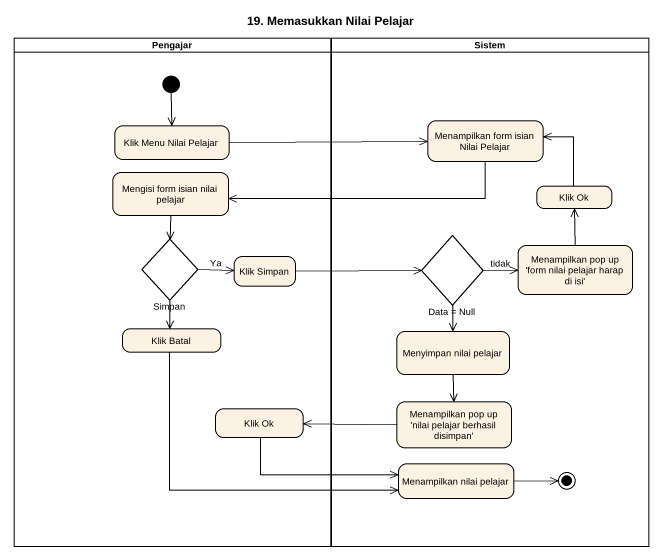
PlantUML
@startuml
title 19. Memasukkan Nilai Pelajar
hide empty description
state Pengajar <<partition>> {
  state "Klik Menu Nilai Pelajar" as Klik_Menu_Nilai_Pelajar
  state "Mengisi form isian nilai pelajar" as Mengisi_form_isian_nilai
  state Simpan <<choice>>
  state "Klik Simpan" as Klik_Simpan
  state "Klik Batal" as Klik_Batal
  state "Klik Ok" as Klik_Ok_2
  [*] --> Klik_Menu_Nilai_Pelajar
}
state Sistem <<partition>> {
  state "Menampilkan form isian Nilai Pelajar" as Menampilkan_form_isian
  state "Klik Ok" as Klik_Ok
  state "Data = Null" as Data_Null <<choice>>
  state "Menampilkan pop up 'form nilai pelajar harap di isi'" as Menampilkan_pop_up_form
  state "Menyimpan nilai pelajar" as Menyimpan_nilai_pelajar
  state "Menampilkan pop up 'nilai pelajar berhasil disimpan'" as Menampilkan_pop_up_nilai
  state "Menampilkan nilai pelajar" as Menampilkan_nilai_pelajar
  Menampilkan_nilai_pelajar -right-> [*]
}
Menampilkan_form_isian -left-> Mengisi_form_isian_nilai
Klik_Menu_Nilai_Pelajar -right-> Menampilkan_form_isian
Mengisi_form_isian_nilai --> Simpan
Klik_Ok -up-> Menampilkan_form_isian
Data_Null -right-> Menampilkan_pop_up_form : tidak
Data_Null --> Menyimpan_nilai_pelajar
Simpan -right-> Klik_Simpan : Ya
Simpan --> Klik_Batal
Klik_Simpan -right-> Data_Null
Menampilkan_pop_up_form -up-> Klik_Ok
Klik_Batal -right-> Menampilkan_nilai_pelajar
Menyimpan_nilai_pelajar --> Menampilkan_pop_up_nilai
Klik_Ok_2 -right-> Menampilkan_nilai_pelajar
Menampilkan_pop_up_nilai -left-> Klik_Ok_2
@enduml
